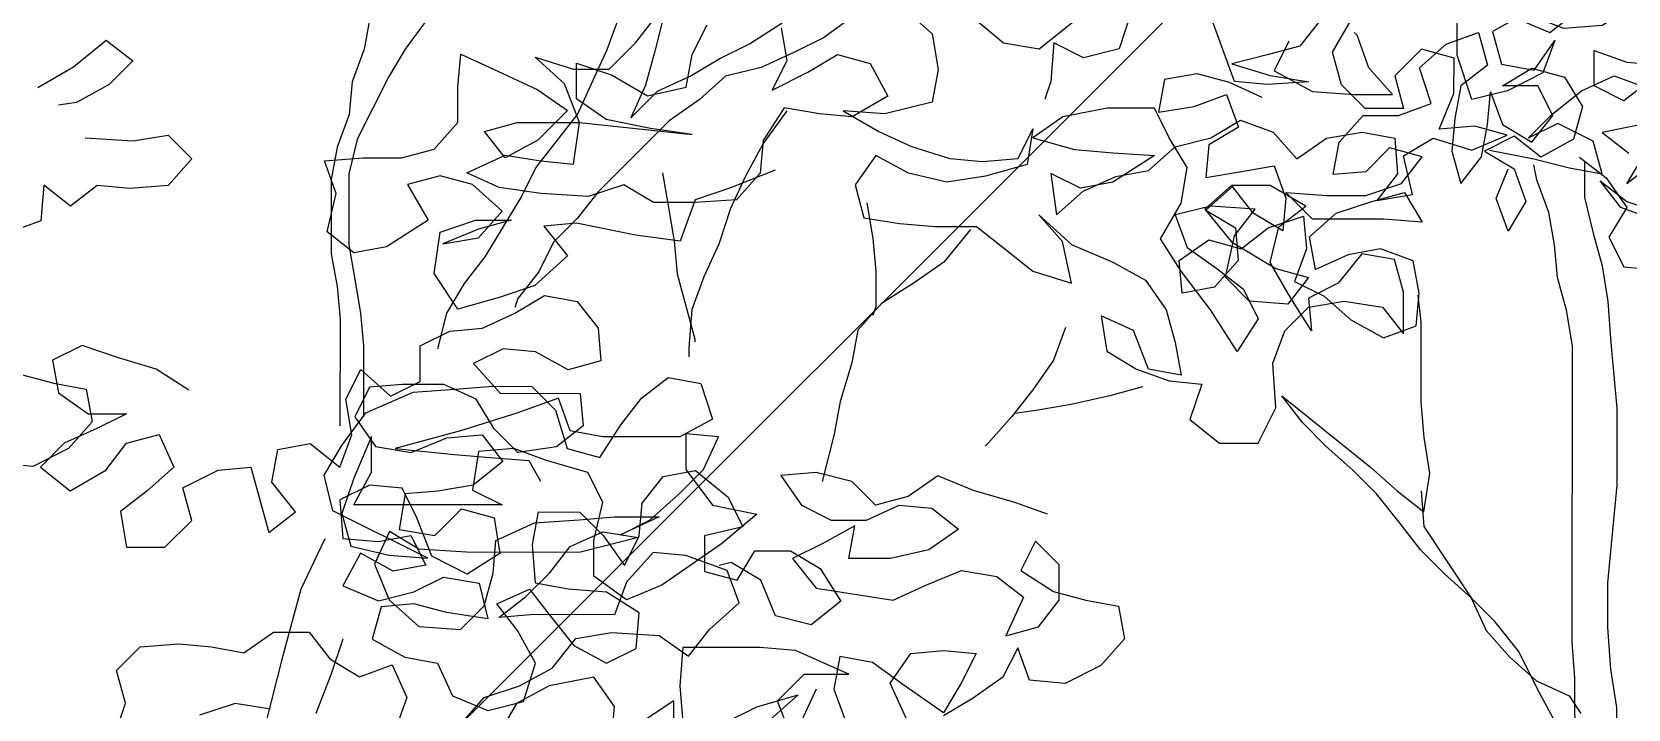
# Model space of a CAD drawing. Header units: inches. Extents: x 350994 to 353538, y 1581369 to 1583842.
# Drawn here: x 351497.239 to 351498.115, y 1583578.015 to 1583578.387 of the extents above; entities that cross this region are included whole.
import ezdxf

# ---------------------------------------------------------------- set-up
doc = ezdxf.new("R2010")
doc.units = ezdxf.units.IN
doc.header["$MEASUREMENT"] = 0
doc.linetypes.add('1', pattern=[0])
doc.layers.add('FOREST', color=96, linetype='Continuous')
doc.layers.add('TREE', color=81, linetype='1')

# ---------------------------------------------------------------- blocks, each defined once
blk = doc.blocks.new('TREE_4')
at = {"color": 94}
for points in [[(-803.6, 6886), (-847, 6868.7), (-881.7, 6857.1), (-896.2, 6816.7), (-939.6, 6822.5), (-997.4, 6834.1), (-1029.2, 6831.3), (-1006.1, 6802.3), (-1037.9, 6773.4), (-1072.7, 6761.9), (-1113.1, 6750.4), (-1136.2, 6785.1), (-1130.4, 6825.6), (-1095.7, 6837.1), (-1061, 6837.1), (-1092.8, 6828.4), (-1127.5, 6814), (-1092.8, 6819.8), (-1069.7, 6845.8), (-1098.6, 6871.8), (-1130.4, 6880.5), (-1162.2, 6871.9), (-1142, 6837.1), (-1182.5, 6811.2), (-1214.3, 6805.4), (-1240.3, 6825.7), (-1231.6, 6863.2), (-1243.1, 6895.1), (-1205.5, 6897.9), (-1167.9, 6897.9), (-1136.1, 6906.5), (-1113, 6932.5), (-1112.9, 6967.2), (-1110, 6999), (-1078.2, 6984.5), (-1034.9, 6964.3), (-1006, 6944), (-1034.9, 6915.1), (-1066.7, 6897.8), (-1087, 6923.8), (-1055.1, 6932.5), (-994.4, 6932.4), (-884.6, 6920.8), (-925, 6926.6), (-968.4, 6935.3), (-997.3, 6955.6), (-997.3, 6990.2), (-962.6, 6978.7), (-927.9, 6958.4), (-890.3, 6967), (-884.5, 6998.8), (-870, 7027.7)], [(-797.7, 7024.8), (-792, 6993), (-806.5, 6964.1), (-771.8, 6981.4), (-742.8, 6998.7), (-711, 6990), (-693.7, 6958.2), (-728.4, 6938), (-760.2, 6940.9), (-794.9, 6946.7), (-815.2, 6914.9), (-818.1, 6883.1), (-841.3, 6857.1), (-881.7, 6854.3), (-922.2, 6854.3), (-951.1, 6871.7), (-985.8, 6860.1), (-1032.1, 6863.1), (-1072.6, 6868.9), (-1104.3, 6883.4), (-1066.7, 6900.7), (-1032.1, 6894.9), (-1000.3, 6891.9), (-994.4, 6932.4), (-1008.9, 6970), (-1037.7, 6996.1), (-1000.2, 6984.5), (-965.5, 6984.4), (-939.4, 7010.4), (-919.2, 7036.4)], [(-676.3, 7042), (-650.3, 7018.8), (-644.5, 6984.1), (-650.3, 6952.3), (-696.6, 6940.8), (-737.1, 6943.8), (-702.4, 6923.5), (-670.6, 6909), (-633.1, 6897.4), (-601.2, 6894.5), (-566.6, 6897.3), (-552.1, 6926.2), (-557.9, 6891.5), (-598.4, 6880), (-636, 6874.3), (-673.5, 6883), (-705.3, 6900.4), (-725.6, 6871.5), (-717, 6839.6), (-682.3, 6833.8), (-647.6, 6830.9), (-607.1, 6830.9), (-581.1, 6810.6), (-552.2, 6787.5), (-514.6, 6775.9), (-523.3, 6816.3), (-546.4, 6842.4), (-514.6, 6813.4), (-474.1, 6796.1), (-442.3, 6778.7), (-422.1, 6749.7), (-413.5, 6717.9), (-407.7, 6686.1), (-439.5, 6691.9), (-453.9, 6729.5), (-485.7, 6744), (-480, 6709.3), (-451.1, 6691.9), (-419.3, 6680.4), (-387.5, 6677.4), (-399.1, 6642.7), (-370.2, 6619.6), (-332.6, 6619.6), (-315.2, 6654.2), (-318.1, 6697.6), (-306.5, 6729.4), (-283.3, 6752.5), (-248.6, 6758.3), (-211.1, 6752.4), (-190.8, 6726.4), (-190.8, 6766.9), (-199.4, 6798.7), (-231.2, 6804.5), (-254.4, 6775.6), (-283.3, 6761.2), (-280.5, 6729.4), (-300.7, 6761.2), (-320.9, 6795.9), (-312.2, 6830.6), (-286.1, 6850.8), (-320.8, 6871.1), (-358.4, 6871.1), (-384.4, 6848), (-358.5, 6816.2), (-315.1, 6790.1), (-283.3, 6781.4), (-303.6, 6755.4), (-341.2, 6758.3), (-364.3, 6781.5), (-355.6, 6822), (-335.3, 6848), (-378.7, 6850.9), (-413.4, 6842.3), (-401.8, 6810.4), (-372.9, 6790.2), (-346.9, 6769.9), (-332.5, 6741), (-352.8, 6709.2), (-378.8, 6749.7), (-407.6, 6787.3), (-427.8, 6819.1), (-407.6, 6853.8), (-401.8, 6888.5), (-419.1, 6917.4), (-433.5, 6946.4), (-479.8, 6946.4), (-523.1, 6937.8), (-552.1, 6917.6), (-511.6, 6906), (-474, 6903), (-433.5, 6900.1), (-474.1, 6874.1), (-505.9, 6868.4), (-534.8, 6882.8), (-529, 6842.4), (-503, 6865.5), (-471.2, 6879.9), (-439.3, 6885.7), (-413.3, 6908.8), (-378.6, 6917.4), (-349.7, 6934.7), (-317.9, 6923.1), (-294.8, 6897.1), (-265.8, 6917.3), (-231.1, 6923), (-199.3, 6917.2), (-196.5, 6882.5), (-216.7, 6856.5), (-182, 6862.3), (-190.7, 6899.9), (-161.8, 6917.2), (-124.2, 6905.6), (-89.5, 6920), (-121.3, 6928.7), (-156, 6925.9), (-141.5, 6960.6), (-141.4, 6995.2), (-173.2, 7004), (-199.3, 6978), (-190.6, 6946.1), (-228.2, 6946.2), (-251.3, 6969.3), (-260, 7001.1), (-239.7, 7035.8)], [(-271.5, 7033), (-291.8, 7007), (-323.6, 6998.3), (-358.3, 6989.7), (-320.7, 6978.1), (-283.1, 6972.2), (-323.6, 6969.4), (-355.4, 6972.3), (-378.5, 7035.9)], [(-615.6, 7039.1), (-580.9, 7010.1), (-546.2, 7004.3), (-488.3, 7050.5)], [(-456.6, 7038.9), (-468.1, 7004.2), (-502.9, 6995.6), (-531.8, 7010.1), (-534.7, 6972.5), (-540.5, 6955.1)], [(-106.8, 6905.6), (-63.5, 6896.9), (-28.8, 6888.2), (3, 6882.4), (-5.6, 6914.2), (-40.3, 6931.5), (-69.2, 6917.1), (-46.1, 6940.2), (-17.1, 6963.3), (14.7, 6977.8), (46.5, 6966.2)], [(46.4, 6931.5), (3.1, 6922.8), (29.1, 6902.6)], [(46.6, 7067.4), (20.6, 7090.5), (-11.3, 7081.9), (-31.5, 7050.1), (0.3, 7032.7), (32.1, 7044.2), (3.2, 7026.9), (-34.4, 7024.1), (-72, 7038.6), (-103.8, 7021.2), (-95.2, 6989.4), (-63.4, 6983.6), (-43.1, 7012.5), (-54.7, 6980.7), (-89.4, 6963.4), (-124.1, 6954.8), (-138.5, 6998.1), (-138.5, 7032.8), (-109.6, 7047.3), (-80.7, 7067.5), (-54.6, 7087.7), (-25.7, 7064.5), (6.1, 7058.7), (37.9, 7055.8)], [(-792, 6943.8), (-815.2, 6912), (-832.6, 6880.2), (-847.1, 6848.4), (-858.6, 6813.8), (-873.1, 6782), (-884.7, 6750.2), (-887.7, 6712.6), (-887.7, 6703.9)], [(-1539, 6686.8), (-1507.2, 6678.1), (-1475.4, 6672.3), (-1469.6, 6640.4), (-1492.8, 6614.4), (-1527.5, 6597.1), (-1562.2, 6600.1)], [(-913.5, 6883.2), (-907.8, 6851.4), (-902, 6816.7), (-899.2, 6784.9), (-881.9, 6721.3), (-881.9, 6718.4)], [(13.8, 6015), (13.8, 6055.4), (-0.6, 6090.1), (-9.2, 6185.6), (-9.2, 6220.3), (-14.9, 6255), (-20.7, 6286.8), (-20.6, 6321.5), (-23.5, 6356.2), (-23.5, 6390.9), (-26.3, 6425.6), (-26, 6714.7), (-31.8, 6749.4), (-40.4, 6781.2), (-43.3, 6813), (-49.1, 6844.8), (-60.6, 6876.6), (-63.5, 6891.1)], [(-14.3, 6893.9), (-14.3, 6859.2), (-5.7, 6824.5), (2.9, 6792.7), (8.7, 6758), (11.5, 6717.5), (17.3, 6653.9), (17.2, 6578.8), (8.4, 6483.4), (8.4, 6440), (11.3, 6399.5), (17, 6361.9), (16.9, 6220.2), (34.1, 6124.8), (37, 6093), (42.7, 6058.3), (48.5, 6026.5), (60, 6000.5)], [(-714, 6854.1), (-708.3, 6819.4), (-705.4, 6787.6), (-705.5, 6752.9), (-708.4, 6744.2)], [(-612.9, 6828), (-638.9, 6796.2), (-667.9, 6776), (-699.7, 6755.8), (-722.8, 6729.8), (-728.6, 6698), (-740.2, 6660.4), (-746.1, 6628.6), (-757.7, 6582.4)], [(-38, 6338.8), (-58.2, 6376.4), (-78.4, 6416.9), (-101.5, 6445.9), (-124.6, 6469), (-150.6, 6492.2), (-173.7, 6515.3), (-193.9, 6541.4), (-217, 6570.3), (-240.1, 6593.4), (-266.1, 6616.6), (-289.2, 6639.8), (-309.4, 6665.8), (-222.8, 6596.3), (-196.8, 6573.2), (-170.8, 6552.9), (-164.9, 6590.5), (-170.7, 6625.2), (-173.6, 6659.9), (-173.5, 6738), (-176.3, 6764)], [(-520.4, 6732.5), (-532, 6700.7), (-552.3, 6671.8), (-572.6, 6645.8), (-595.7, 6619.8), (-598.6, 6616.9)], [(-538, 6550.4), (-569.7, 6561.9), (-610.2, 6573.5), (-644.9, 6588), (-673.8, 6567.8), (-705.6, 6559.2), (-728.8, 6582.3), (-763.4, 6591), (-798.1, 6588.2), (-777.9, 6559.2), (-749, 6544.8), (-714.3, 6544.7), (-682.5, 6559.2), (-650.7, 6556.2), (-624.7, 6536), (-653.6, 6515.8), (-691.2, 6507.1), (-731.7, 6507.2), (-725.9, 6539), (-757.7, 6521.6), (-786.6, 6507.2), (-763.5, 6478.3), (-688.4, 6466.6), (-656.6, 6481.1), (-621.9, 6495.5), (-587.2, 6489.7), (-561.2, 6469.4), (-578.5, 6431.8), (-546.7, 6440.5), (-526.5, 6466.5), (-526.4, 6501.2), (-549.5, 6524.3), (-564, 6495.4), (-532.2, 6475.2), (-500.4, 6466.5), (-468.6, 6460.7), (-462.9, 6428.8), (-486, 6402.8), (-520.8, 6385.5), (-555.5, 6388.5), (-567, 6420.3), (-581.5, 6391.4), (-610.4, 6371.2), (-639.3, 6353.8)], [(-674, 6348.1), (-691.3, 6385.7), (-671.1, 6414.6), (-639.3, 6417.4), (-607.5, 6414.5), (-622, 6385.6), (-639.3, 6356.7), (-676.9, 6382.8), (-708.7, 6405.9), (-740.5, 6411.8), (-746.3, 6380), (-734.7, 6348.1)], [(-786.8, 6330.8), (-801.2, 6368.4), (-775.2, 6394.4), (-731.8, 6394.4), (-783.8, 6417.6), (-818.5, 6420.5), (-893.7, 6420.6), (-896.6, 6383), (-893.8, 6351.2)], [(-856.2, 6345.4), (-821.5, 6362.7), (-781, 6374.2), (-807, 6351.1)], [(-902.5, 6330.9), (-902.4, 6368.5), (-937.1, 6345.4)], [(-963.2, 6331), (-960.3, 6362.8), (-980.5, 6391.7), (-1023.8, 6383.1), (-1055.7, 6365.8), (-1075.9, 6331.1)], [(-1128, 6325.4), (-1087.5, 6371.6), (-1052.8, 6383.1), (-1020.9, 6400.4), (-997.8, 6429.3), (-963.1, 6435.1), (-916.8, 6432.2), (-887.9, 6411.9), (-867.7, 6437.9), (-838.7, 6463.9), (-850.3, 6495.7), (-890.7, 6510.2), (-922.5, 6513.1), (-948.6, 6484.2), (-960.2, 6452.4), (-1038.2, 6452.5), (-1072.9, 6449.6), (-1046.9, 6469.9), (-1023.7, 6493), (-1003.5, 6519), (-971.7, 6533.4), (-937, 6527.6), (-994.8, 6513.2), (-1104.7, 6513.3), (-1150.9, 6516.2), (-1179.8, 6533.6), (-1194.3, 6501.8), (-1179.9, 6467.1), (-1151, 6441), (-1110.5, 6438.1), (-1087.4, 6461.2), (-1078.7, 6493), (-1075.8, 6524.8), (-1038.2, 6542.1), (-994.8, 6545), (-960.1, 6547.8), (-916.7, 6547.8), (-954.3, 6530.5), (-925.4, 6544.9), (-896.5, 6570.9), (-873.3, 6594), (-858.8, 6625.8), (-890.6, 6628.7), (-890.7, 6594), (-864.7, 6559.3), (-821.3, 6550.6), (-856, 6521.7), (-913.9, 6481.3), (-948.6, 6466.9), (-980.4, 6490), (-980.3, 6524.7), (-971.6, 6562.3), (-986.1, 6591.2), (-1026.5, 6602.8), (-1058.3, 6614.4), (-1093, 6611.6), (-1098.8, 6574), (-1069.9, 6559.5), (-1214.5, 6559.6), (-1197.1, 6591.4), (-1197.1, 6626.1), (-1214.5, 6585.7), (-1226.1, 6551), (-1217.4, 6519.2), (-1179.9, 6510.5), (-1142.3, 6507.5), (-1234.8, 6553.9), (-1243.4, 6588.6), (-1226, 6617.5), (-1202.9, 6649.3), (-1156.6, 6669.5), (-1116.1, 6672.3), (-1078.5, 6675.2), (-1040.9, 6675.1), (-1017.8, 6652), (-1006.3, 6614.4), (-974.5, 6605.7), (-954.2, 6637.5), (-934, 6663.5), (-907.9, 6683.7), (-876.1, 6677.9), (-864.6, 6643.2), (-896.4, 6625.9), (-971.6, 6625.9), (-1003.4, 6631.7), (-1014.9, 6663.5), (-1055.4, 6649.1), (-1110.4, 6631.8), (-1174, 6614.5), (-1116.2, 6608.7), (-1081.5, 6605.8), (-1043.9, 6602.9), (-1032.3, 6582.6)], [(-445.3, 6674.6), (-477.1, 6665.9), (-514.7, 6657.3), (-549.4, 6651.6), (-569.7, 6648.7)], [(-173.6, 6573.1), (-170.8, 6538.5), (-124.6, 6469), (-110.1, 6437.2), (-87, 6411.2), (-61, 6388), (-29.2, 6373.5), (-17.7, 6356.2)], [(-1448.9, 6331.4), (-1437.3, 6366.1), (-1446, 6397.9), (-1422.8, 6421.1), (-1385.2, 6423.9), (-1353.4, 6421), (-1321.6, 6415.2), (-1292.7, 6435.4), (-1258, 6435.4), (-1237.8, 6409.3), (-1208.9, 6391.9), (-1177.1, 6403.5), (-1162.6, 6371.7), (-1174.2, 6339.9)], [(-763.6, 6380), (-778.1, 6348.2), (-789.7, 6316.4), (-807.1, 6284.6), (-810, 6252.8), (-798.5, 6189.2), (-784.1, 6160.3), (-775.4, 6128.4), (-761, 6096.6), (-735.1, 6001.2), (-729.3, 5969.4), (-720.7, 5937.6), (-706.2, 5908.6), (-700.5, 5888.4)], [(-1295.7, 6360.2), (-1330.3, 6366), (-1365, 6354.5)], [(865.7, 4935.7), (857, 4901), (848.3, 4869.2), (833.8, 4837.4), (859.9, 4863.4), (891.7, 4877.9), (920.6, 4895.2), (949.6, 4909.6), (981.4, 4929.8)], [(645.7, 4612.1), (654.4, 4646.8), (671.8, 4675.7), (692, 4701.7), (726.8, 4759.5), (741.3, 4788.4), (781.8, 4840.4), (810.8, 4904), (822.4, 4935.8), (839.8, 4999.4), (845.6, 5034), (863, 5097.6), (871.7, 5132.3), (880.4, 5164.1), (892, 5195.9), (900.7, 5227.7), (912.3, 5259.5), (921, 5291.3), (932.6, 5323.1), (950, 5386.7), (958.7, 5409.8)], [(573.4, 4545.7), (573.4, 4615.1), (570.6, 4646.9), (564.8, 4681.6), (559.1, 4713.4), (559.1, 4782.8), (567.8, 4817.4), (596.8, 4875.2), (614.2, 4904.1), (646, 4947.5), (640.3, 4973.5), (654.7, 5005.3), (669.2, 5034.2), (689.5, 5063.1), (706.9, 5092), (721.3, 5126.7), (730.1, 5158.5), (744.5, 5193.2), (759, 5222.1), (779.3, 5253.8), (799.6, 5282.7), (814, 5311.6), (828.5, 5343.4)], [(594.3, 5274.3), (597.1, 5239.6), (600, 5207.7), (599.9, 5063.2), (596.9, 5031.4), (573.7, 4904.2), (562.1, 4872.4), (559.2, 4840.6), (547.6, 4808.8), (541.8, 4777), (541.7, 4704.7), (547.5, 4672.9), (550.3, 4641.1), (550.2, 4537)], [(1759, 4799), (1785, 4778.7), (1805.2, 4749.8), (1787.9, 4720.9), (1802.3, 4692), (1834.1, 4689.1)], [(1831.3, 4738.2), (1799.5, 4749.8), (1779.2, 4775.9), (1805.2, 4755.6), (1839.9, 4744)], [(1831.3, 4793.2), (1805.3, 4772.9), (1822.6, 4801.8)], [(1828.5, 4874.1), (1802.4, 4853.9), (1773.5, 4868.4), (1773.6, 4903.1), (1805.4, 4891.5), (1840.1, 4888.6)], [(1053.7, 4938.4), (1021.8, 4915.3), (992.9, 4900.9), (961.1, 4886.5), (926.4, 4877.8), (900.4, 4854.7), (871.4, 4834.5), (802, 4765.2), (781.7, 4739.2), (758.6, 4716.1), (744.1, 4687.2), (723.8, 4661.2), (720.9, 4652.5)], [(1672.4, 4966.8), (1695.5, 4935), (1730.2, 4920.5), (1756.3, 4940.7), (1747.6, 4972.5), (1727.4, 5001.4), (1715.9, 5013)], [(1449.7, 4857.1), (1417.9, 4871.6), (1386.1, 4880.3), (1354.3, 4874.6), (1348.5, 4842.8), (1383.2, 4848.5), (1415, 4860), (1426.6, 4828.2), (1397.6, 4810.9), (1394.7, 4779.1), (1429.4, 4784.9), (1461.2, 4790.6), (1472.7, 4758.8), (1469.8, 4727), (1440.9, 4744.4), (1420.7, 4770.4), (1394.7, 4747.3), (1423.6, 4729.9), (1426.4, 4698.1), (1403.3, 4672.1), (1371.5, 4666.4), (1368.6, 4698.2), (1397.5, 4718.4), (1429.3, 4709.7), (1455.4, 4729.9), (1490.1, 4741.4), (1492.9, 4709.6), (1481.3, 4677.8), (1510.2, 4663.3), (1536.2, 4640.2), (1568, 4622.8), (1599.9, 4634.4), (1602.8, 4666.2), (1597, 4698), (1565.2, 4709.6), (1533.4, 4703.8), (1501.6, 4689.4), (1495.8, 4721.2), (1521.9, 4744.3), (1556.6, 4755.8), (1588.4, 4764.5), (1605.7, 4735.5), (1568.1, 4738.5), (1498.8, 4738.5), (1472.8, 4764.6), (1513.2, 4761.6), (1550.8, 4761.6), (1585.5, 4773.1), (1605.8, 4799.2), (1574, 4807.9), (1550.8, 4784.7), (1519, 4781.9), (1524.8, 4813.7), (1548, 4839.7), (1582.7, 4839.7), (1614.5, 4851.2), (1603, 4885.9), (1629, 4909), (1660.8, 4920.5), (1669.5, 4888.7), (1643.4, 4868.5), (1637.6, 4836.7), (1634.7, 4804.9), (1643.3, 4773.1), (1663.6, 4799.1), (1669.4, 4830.9), (1672.3, 4862.7), (1683.9, 4830.9), (1712.8, 4813.5), (1733, 4839.5), (1718.6, 4868.4), (1683.9, 4868.5), (1712.8, 4885.8), (1744.6, 4877.1), (1762, 4848.2), (1753.3, 4816.4), (1721.4, 4799), (1695.4, 4819.3), (1666.5, 4804.9), (1695.4, 4787.5), (1706.9, 4755.7), (1689.6, 4726.8), (1678, 4758.6), (1689.6, 4787.5)], [(1475.8, 4912), (1461.3, 4883.1), (1498.9, 4862.9), (1539.3, 4859.9), (1576.9, 4859.9), (1553.8, 4885.9), (1542.3, 4917.8), (1539.4, 4920.6)], [(255.6, 4866.9), (290.3, 4887.1), (322.2, 4913.1), (348.2, 4892.8), (325, 4869.7), (293.2, 4852.4), (275.8, 4849.5)], [(301.8, 4817.7), (348.1, 4814.8), (382.8, 4820.5), (405.9, 4797.4), (382.7, 4771.4), (345.2, 4768.5), (313.3, 4771.4), (287.3, 4751.2), (261.3, 4771.5), (258.4, 4736.8), (226.6, 4725.2), (163, 4736.9)], [(402.8, 4571.8), (371, 4592.1), (333.4, 4603.7), (298.7, 4615.3), (269.8, 4600.9), (275.6, 4569.1), (304.5, 4548.8), (342.1, 4548.8), (313.1, 4534.3), (281.3, 4519.9), (258.2, 4496.8), (287.1, 4473.6), (321.8, 4493.8), (342, 4519.9), (373.8, 4528.5), (388.3, 4496.7), (362.2, 4473.6), (336.2, 4453.4), (341.9, 4418.7), (379.5, 4418.6), (405.6, 4444.6), (396.9, 4476.4), (431.6, 4493.7), (463.4, 4496.6), (480.7, 4433), (506.8, 4453.2), (483.7, 4482.1), (489.5, 4513.9), (521.3, 4519.7), (550.2, 4496.5), (561.8, 4528.3), (556, 4563), (570.5, 4591.9), (599.4, 4565.9), (628.3, 4580.3), (628.4, 4615), (657.3, 4629.4), (689.1, 4632.3), (720.9, 4646.7), (749.8, 4664), (781.6, 4658.2), (801.9, 4632.2), (804.7, 4600.4), (772.9, 4591.7), (741.1, 4609.1), (709.3, 4612), (680.4, 4597.6), (706.4, 4568.7), (784.4, 4568.6), (787.3, 4536.8), (761.3, 4516.6), (723.7, 4510.8), (700.6, 4534), (683.2, 4562.9), (651.5, 4577.4), (611, 4577.4), (579.2, 4574.6), (564.7, 4545.7), (584.9, 4516.7), (619.6, 4510.9), (654.3, 4525.3), (689, 4528.2), (709.2, 4502.2), (680.3, 4479.1), (645.6, 4473.3), (613.8, 4470.5), (608, 4435.8), (642.6, 4429.9), (668.7, 4455.9), (700.5, 4447.2), (706.2, 4412.5), (674.4, 4392.3), (639.7, 4409.7), (625.3, 4447.3), (610.9, 4476.2), (579.1, 4479.2), (550.2, 4464.7), (553, 4427.1), (587.7, 4424.2), (619.5, 4430), (633.9, 4401), (602.1, 4395.3), (570.3, 4412.7), (553, 4380.9), (587.7, 4366.4), (622.4, 4375), (651.3, 4389.5), (686, 4383.6), (694.6, 4348.9), (654.1, 4354.8), (622.3, 4363.5), (590.5, 4360.6), (581.8, 4328.8), (613.6, 4311.4), (645.4, 4305.6), (659.9, 4273.8), (694.5, 4259.3), (729.2, 4268), (740.8, 4305.5), (723.5, 4337.4), (703.3, 4363.4), (735.1, 4377.8), (755.3, 4351.8), (778.4, 4322.8), (810.2, 4305.5), (839.2, 4319.9), (842.1, 4354.6), (810.3, 4374.9), (772.7, 4377.8), (740.9, 4383.6), (738.1, 4421.2), (743.9, 4453), (784.3, 4452.9), (807.4, 4429.8), (827.7, 4400.9), (842.1, 4429.8), (845.1, 4461.6), (865.3, 4487.6), (897.1, 4493.3), (928.9, 4467.3), (943.3, 4438.3), (905.8, 4429.7), (905.7, 4395), (937.5, 4386.3), (954.9, 4415.2), (989.6, 4415.2), (1018.5, 4397.8), (1038.7, 4366), (1009.8, 4342.9), (975.1, 4351.6), (960.6, 4386.3), (931.8, 4403.7), (920.2, 4400.8)], [(477.7, 4245.1), (495.1, 4314.4), (512.5, 4378), (535.7, 4427.2)], [(552.9, 4328.8), (541.3, 4294.1), (526.8, 4256.6)]]:
    blk.add_lwpolyline(points, dxfattribs=at)

msp = doc.modelspace()

# ---------------------------------------------------------------- hatches: boundary and pattern name
at = {"layer": 'FOREST', "lineweight": 5}
h = msp.add_hatch(dxfattribs=at)
h.set_pattern_fill('ANSI31', color=96, scale=50, style=0)
h.paths.add_polyline_path([(351604.92742, 1583347.98001), (351663.00361, 1583522.95042), (351611.87793, 1583545.35936), (351490.29156, 1583598.08515), (351436.56964, 1583404.46462), (351529.74504, 1583373.17051)])
h.paths.add_polyline_path([(351517.5086, 1583480.13966), (351575.36575, 1583480.13966), (351575.36575, 1583465.13966), (351517.5086, 1583465.13966)], flags=24)

# ---------------------------------------------------------------- block references
at = {"layer": 'TREE', "lineweight": 5, "xscale": 0.0005632341344607994, "yscale": 0.0005632341490127146, "zscale": 0.0005632341444477617}
for p in [(351497.09787, 1583575.61515), (351498.09942, 1583574.43254)]:
    msp.add_blockref('TREE_4', p, dxfattribs=at)

doc.saveas('drawing.dxf')
